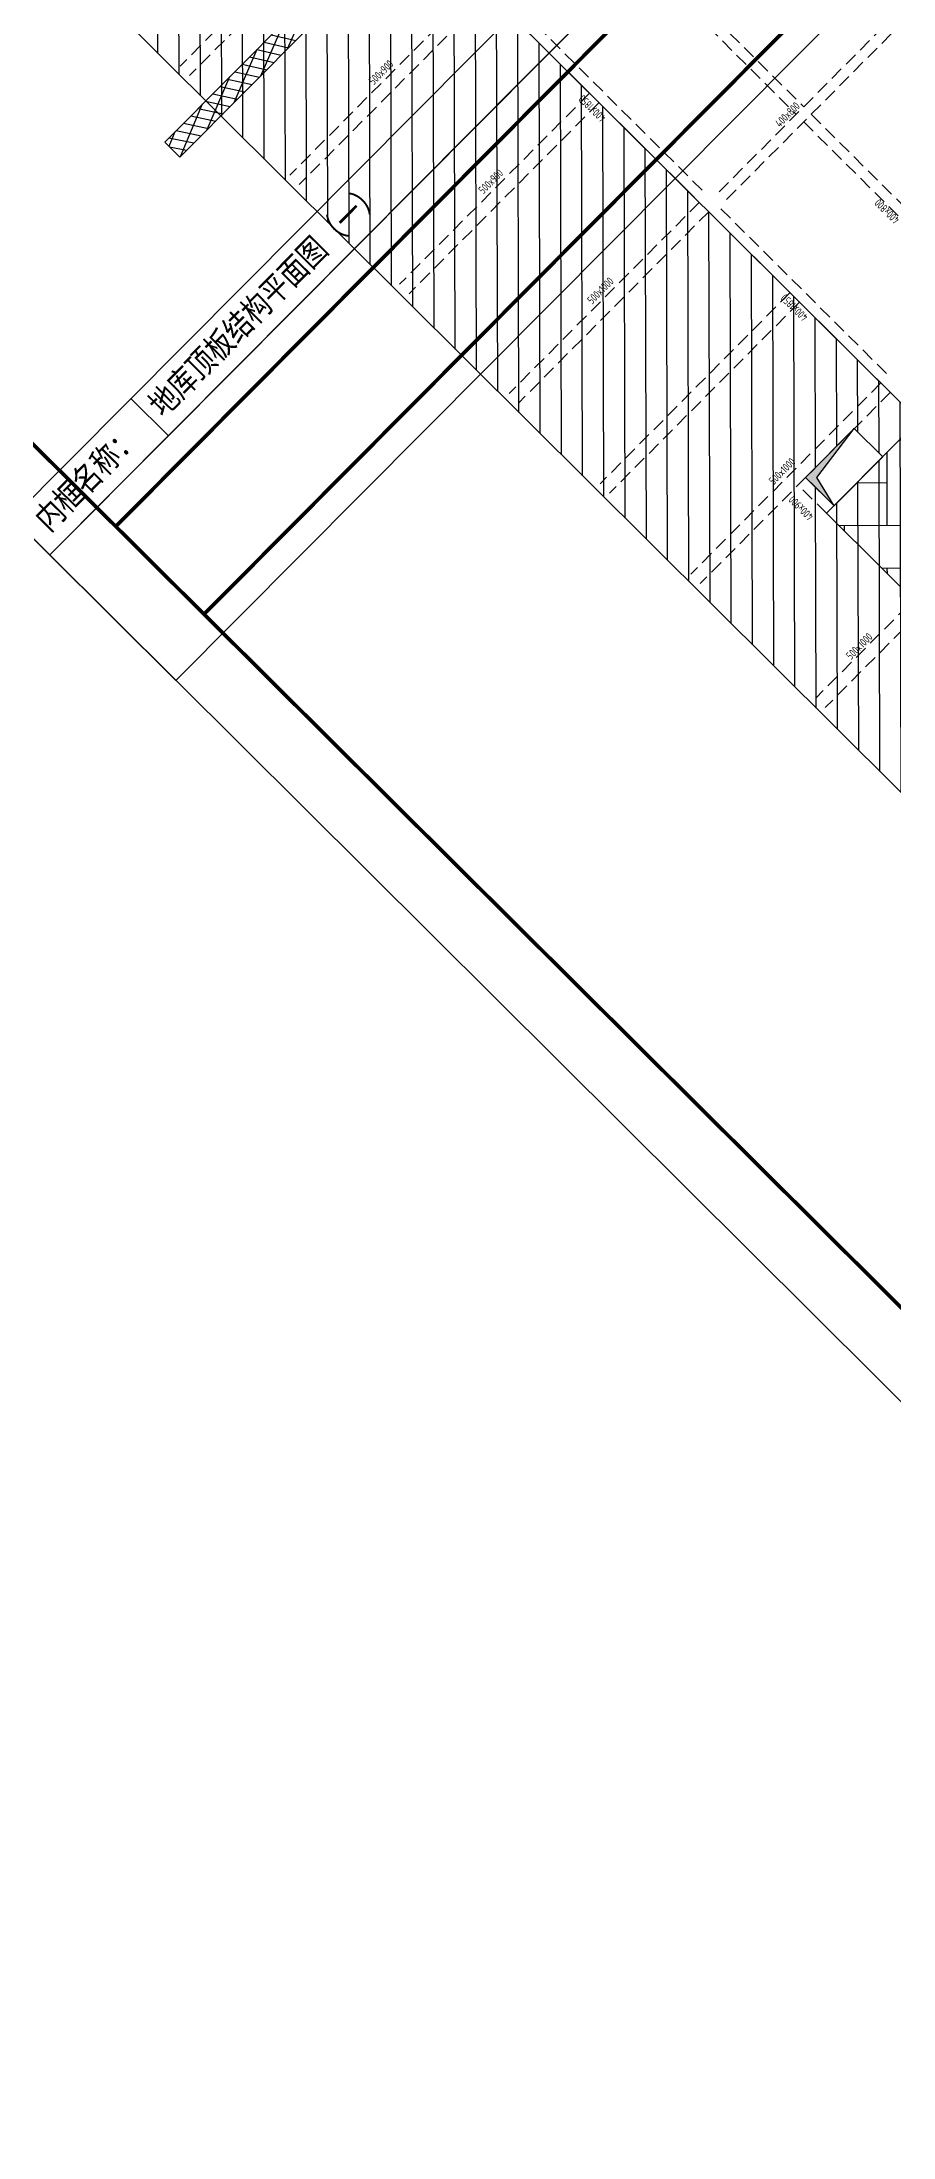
# Model space of a CAD drawing. Extents: x 175043 to 520012312, y -19343 to 3500891844.
# Drawn here: x 518781704 to 518813610, y 3499770875 to 3499849409 of the extents above; entities that cross this region are included whole.
import ezdxf
from ezdxf.enums import TextEntityAlignment as Align

# ---------------------------------------------------------------- set-up
doc = ezdxf.new("R2010")
doc.units = 0
doc.header["$LTSCALE"] = 1000
doc.header["$MEASUREMENT"] = 0
doc.linetypes.add('DASHED', pattern=[0.75, 0.5, -0.25])
doc.layers.get('0').update_dxf_attribs({"linetype": 'CONTINUOUS'})
for name, color, linetype in [('AE-EQPM-TOLT', 70, 'CONTINUOUS'), ('C-XREF-EXT', 7, 'CONTINUOUS'), ('S-POST-POUR_后浇带', 20, 'CONTINUOUS'), ('S_BEAM', 4, 'DASHED'), ('S_BEAM_SECD_TEXT_VERT', 211, 'CONTINUOUS'), ('S_HOLE', 201, 'CONTINUOUS'), ('S_HOLE_HACH', 253, 'CONTINUOUS'), ('S_PSPR', 43, 'CONTINUOUS')]:
    doc.layers.add(name, color=color, linetype=linetype)
doc.layers.add('内框', color=8, linetype='CONTINUOUS', plot=False)
doc.layers.add('板边界', color=1, linetype='CONTINUOUS', lineweight=0)
doc.styles.add('样式 1', font='Tssdeng.shx', dxfattribs={"width": 0.7, "bigfont": 'Tssdchn.shx'})
doc.styles.add('黑体', font='simhei.ttf')

# ---------------------------------------------------------------- blocks, each defined once
blk = doc.blocks.new('THAPE_A0L_inner')
at = {"layer": '内框'}
for p, q in [((0, 860.8000000000002), (0, 841.0000000000001)), ((0, 860.8000000000002), (378, 860.7982328774262)), ((63, 841.0000000000001), (63, 860.8000000000002)), ((63, 860.8000000000002), (63, 841.0000000000001)), ((0, 841.0000000000001), (63, 841.0000000000001)), ((36.00000000000001, 841.0000000000001), (0, 841.0000000000001)), ((108, 841.0000000000001), (36.00000000000001, 841.0000000000001)), ((63, 841.0000000000001), (335.3980596119887, 840.9982328774263)), ((252, 841.0000000000001), (108, 841.0000000000001)), ((378, 841.0000000000001), (252, 841.0000000000001))]:
    blk.add_line(p, q, dxfattribs=at)
blk.add_lwpolyline([(0, 0), (1189, 0), (1189, 841.0000000000001), (0, 841.0000000000001)], close=True, dxfattribs=at)
at = {"layer": '内框', "const_width": 1.4}
blk.add_lwpolyline([(25, 831.0000000000001), (25, 10), (1179, 10), (1179, 831.0000000000001)], close=True, dxfattribs=at)
at = {"layer": '内框', "style": '黑体', "width": 0.7999999999999998}
blk.add_text('内框名称：', height=9, dxfattribs=at).set_placement((5.69419935292995, 846.973859185375))
at = {"layer": '内框', "style": '黑体', "width": 0.7999999999999972}
blk.add_attdef('内框名称', (66.24697749059997, 846.9568371820002), '', height=9, dxfattribs=at)
blk = doc.blocks.new('tyuu')
at = {"layer": 'S-POST-POUR_后浇带'}
h = blk.add_hatch(dxfattribs=at)
h.set_pattern_fill('ANSI37', color=256, scale=2999.999999999999, angle=359.999999970209, style=0)
h.set_pattern_definition([(15.12998146587938, (147245.697122097, -8649.991746902466), (-97.87863034846615, 362.0010686739867), []), (105.1299814658793, (147245.697122097, -8649.991746902466), (-362.0010686739867, -97.87863034846615), [])])
h.paths.add_polyline_path([(49395.71531867981, 71550.0091791153), (-2130.435039997101, 71550.00918626785), (-2130.435039043427, 72350.00918602943), (49395.71531915665, 72350.0091791153)])
at = {"layer": 'S_PSPR'}
blk.add_lwpolyline([(49395.71531867981, 71550.0091791153), (-2130.435039997101, 71550.00918626785), (-2130.435039043427, 72350.00918602943), (49395.71531915665, 72350.0091791153)], close=True, dxfattribs=at)
blk = doc.blocks.new('A$C3E1F0DB5')
blk.add_blockref('tyuu', (4.199858665466309, 1.192092895507812e-06))

msp = doc.modelspace()

# ---------------------------------------------------------------- hatches: boundary and pattern name
at = {"transparency": 33554585}
h = msp.add_hatch(dxfattribs=at)
h.set_pattern_fill('AR-HBONE', color=256, scale=400, style=0)
h.set_pattern_definition([(90.15766774840533, (518805312.7573299, 3499858453.292259), (-1604.396850564649, 1595.591033409951), [4800, -1600]), (180.1576677484053, (518805308.3544214, 3499860053.286201), (-1604.396850564649, 1595.591033409951), [4800, -1600])])
edge = h.paths.add_edge_path()
edge.add_line((518926254.3366117, 3499890719.802715), (518925343.9391551, 3499894058.782325))
edge.add_line((518925343.9391551, 3499894058.782325), (518924105.075242, 3499896358.378389))
edge.add_line((518924105.075242, 3499896358.378389), (518922603.699543, 3499898212.049621))
edge.add_line((518922603.699543, 3499898212.049621), (518916911.281021, 3499903873.29163))
edge.add_line((518916911.281021, 3499903873.29163), (518917087.5716301, 3499904050.553079))
edge.add_line((518917087.5716301, 3499904050.553079), (518916591.2395768, 3499904544.166786))
edge.add_line((518916591.2395768, 3499904544.166786), (518916582.2524974, 3499904535.130214))
edge.add_line((518916582.2524974, 3499904535.130214), (518912348.8804411, 3499909708.896125))
edge.add_line((518912348.8804411, 3499909708.896125), (518912440.2220736, 3499909800.740779))
edge.add_line((518912440.2220736, 3499909800.740779), (518911943.890018, 3499910294.354485))
edge.add_line((518911943.890018, 3499910294.354485), (518911450.2763116, 3499909798.02243))
edge.add_line((518911450.2763116, 3499909798.02243), (518911468.0024574, 3499909780.39337))
edge.add_line((518911468.0024574, 3499909780.39337), (518900855.3077388, 3499899109.254198))
edge.add_line((518900855.3077388, 3499899109.254198), (518900837.5815935, 3499899126.883257))
edge.add_line((518900837.5815935, 3499899126.883257), (518897205.9910859, 3499895475.293399))
edge.add_line((518897205.9910859, 3499895475.293399), (518881217.0084302, 3499911376.706348))
edge.add_line((518881217.0084302, 3499911376.706348), (518867395.8323237, 3499897479.416548))
edge.add_line((518867395.8323237, 3499897479.416548), (518879165.9927708, 3499885773.719771))
edge.add_line((518879165.9927708, 3499885773.719771), (518879698.3559583, 3499885032.71303))
edge.add_line((518879698.3559583, 3499885032.71303), (518868063.1757372, 3499873333.45747))
edge.add_line((518868063.1757372, 3499873333.45747), (518867425.0359287, 3499873968.10227))
edge.add_line((518867425.0359287, 3499873968.10227), (518863194.058663, 3499869713.824942))
edge.add_line((518863194.058663, 3499869713.824942), (518863832.197868, 3499869079.180738))
edge.add_line((518863832.197868, 3499869079.180738), (518829702.335114, 3499834761.363974))
edge.add_line((518829702.335114, 3499834761.363974), (518829418.7137476, 3499835043.43194))
edge.add_line((518829418.7137476, 3499835043.43194), (518829207.1756881, 3499834830.71398))
edge.add_line((518829207.1756881, 3499834830.71398), (518821655.8335815, 3499842340.69825))
edge.add_line((518821655.8335815, 3499842340.69825), (518811113.6380894, 3499831740.529934))
edge.add_line((518811113.6380894, 3499831740.529934), (518817495.0645287, 3499825393.998096))
edge.add_line((518817495.0645287, 3499825393.998096), (518820104.1655467, 3499828017.46753))
edge.add_line((518820104.1655467, 3499828017.46753), (518815211.7492064, 3499832883.088714))
edge.add_line((518815211.7492064, 3499832883.088714), (518820324.1764482, 3499838023.670284))
edge.add_line((518820324.1764482, 3499838023.670284), (518833618.7854527, 3499824801.874201))
edge.add_line((518833618.7854527, 3499824801.874201), (518836862.5363043, 3499828063.488466))
edge.add_line((518836862.5363043, 3499828063.488466), (518834770.763074, 3499830143.805321))
edge.add_line((518834770.763074, 3499830143.805321), (518845912.3295829, 3499841346.728862))
edge.add_line((518845912.3295829, 3499841346.728862), (518865092.10694, 3499822271.996706))
edge.add_line((518865092.10694, 3499822271.996706), (518921682.8186889, 3499878678.016511))
edge.add_arc((518912868.9208628, 3499888912.759542), 13506.84122212195, 310.7341860664399, 367.688497263448)
at = {"layer": 'AE-EQPM-TOLT'}
h = msp.add_hatch(dxfattribs=at)
h.set_pattern_fill('ANSI31', color=243, scale=499.9999999999999, angle=3.903973766089643e-05)
h.set_pattern_definition([(90.15733130593948, (518364465.6779523, 3499309171.340899), (-793.7470074700881, -2.179594521816625), [])])
h.paths.add_polyline_path([(518818225.33782, 3499816981.452349), (518829789.9301928, 3499828609.855969), (518833618.7936791, 3499824801.950019), (518836862.5047389, 3499828063.519858), (518833069.2463536, 3499831836.27623), (518830197.4487463, 3499834692.345461), (518815388.9477687, 3499819802.29322)], flags=16)
h.paths.add_polyline_path([(518817774.4798304, 3499825680.34917), (518819748.915866, 3499827665.681809), (518821134.2766522, 3499826287.924246), (518819159.8406165, 3499824302.591607)], flags=16)
h.paths.add_polyline_path([(518865374.3262246, 3499822555.734882), (518845981.7125587, 3499841842.137323), (518834558.0810634, 3499830355.595489), (518830197.4549228, 3499834692.339031), (518822687.4749609, 3499827141.001319), (518785994.6614877, 3499863633.521387), (518783959.6456587, 3499861566.506414), (518779766.101725, 3499865737.082841), (518774512.679354, 3499860454.74312), (518836885.2986386, 3499798423.645886), (518841433.2412269, 3499798482.838441), (518865374.3262097, 3499822555.734894)])
h.paths.add_polyline_path([(518810332.1599646, 3499833081.79835), (518812156.6689588, 3499834916.376523), (518813220.2293676, 3499833858.653522), (518811395.7203739, 3499832024.075349)], flags=16)
at = {"layer": 'S_HOLE_HACH'}
msp.add_hatch(color=256, dxfattribs=at).paths.add_polyline_path([(518811395.7203734, 3499832024.075349), (518810756.4166466, 3499833082.965831), (518812156.6689588, 3499834916.376524), (518810332.1599646, 3499833081.79835)])

# ---------------------------------------------------------------- linework, layer by layer
at = {"layer": 'AE-EQPM-TOLT', "color": 243}
msp.add_lwpolyline([(518865374.3260558, 3499822555.734712), (518845981.7125587, 3499841842.137323), (518834558.0810634, 3499830355.595489), (518830197.4549228, 3499834692.339031), (518822687.4749609, 3499827141.001319), (518785994.4345691, 3499863632.859438), (518784240.3066228, 3499861851.521055), (518780048.1637942, 3499866020.704048), (518774512.679354, 3499860454.74312), (518836885.2986386, 3499798423.645886), (518841433.2388578, 3499798482.838411), (518865374.3260424, 3499822555.734725)], dxfattribs=at)
at = {"layer": 'S_BEAM'}
for p, q in [((518794006.65621, 3499855664.518187), (518786884.522464, 3499848503.160074)), ((518794361.1791691, 3499855311.937029), (518787239.0454225, 3499848150.578915)), ((518801893.4943897, 3499854731.584695), (518809976.6178888, 3499846692.73432)), ((518802175.5593143, 3499855015.203061), (518810258.6828138, 3499846976.352686)), ((518798119.1225274, 3499851574.576772), (518790996.9887817, 3499844413.218657)), ((518798473.6454859, 3499851221.995615), (518791351.5117393, 3499844060.637502)), ((518806448.8610758, 3499843854.605392), (518798826.6187868, 3499851435.10163)), ((518813255.6226351, 3499849989.797822), (518807085.4524022, 3499843785.646062)), ((518813539.241002, 3499849707.732897), (518807369.0707691, 3499843503.581137)), ((518802231.5888447, 3499847484.635355), (518795109.455099, 3499840323.277241)), ((518802586.1118037, 3499847132.054199), (518795463.9780571, 3499839970.696085)), ((518810260.2367491, 3499846410.668905), (518816641.6494982, 3499840064.208621)), ((518810542.3017282, 3499846694.287217), (518816923.7144222, 3499840347.826986)), ((518806344.055161, 3499843394.693939), (518799221.9214144, 3499836233.335824)), ((518806698.578119, 3499843042.112782), (518799576.444373, 3499835880.754667)), ((518813362.0575509, 3499836979.271617), (518807087.0022898, 3499843219.959198)), ((518809747.4755622, 3499840009.914837), (518802625.3418165, 3499832848.556724)), ((518810101.9985211, 3499839657.333681), (518802979.8647746, 3499832495.975567)), ((518813150.8959634, 3499836625.135734), (518806028.7622173, 3499829463.777621)), ((518813505.4189219, 3499836272.554578), (518806383.2851758, 3499829111.196464)), ((518811113.6107839, 3499831740.501399), (518810050.0702481, 3499832798.171315)), ((518811395.675809, 3499832024.119667), (518810332.1352732, 3499833081.789583)), ((518814163.7520472, 3499828284.022747), (518810708.465268, 3499824809.706356)), ((518814518.2749453, 3499827931.441527), (518811062.9882265, 3499824457.125197))]:
    msp.add_line(p, q, dxfattribs=at)
at = {"layer": 'S_BEAM', "linetype": 'ByBlock'}
for p, q in [((518806166.7961504, 3499843570.987027), (518798544.5538605, 3499851151.483263)), ((518813079.9926255, 3499836695.65325), (518806804.9373639, 3499842936.340832))]:
    msp.add_line(p, q, dxfattribs=at)
at = {"layer": 'S_HOLE'}
for points in [[(518812156.6689588, 3499834916.376524), (518813220.2293676, 3499833858.653522), (518811395.7203734, 3499832024.075349), (518810332.1599646, 3499833081.79835)], [(518811395.7203734, 3499832024.075349), (518810756.4166466, 3499833082.965831), (518812156.6689588, 3499834916.376524), (518810332.1599646, 3499833081.79835)]]:
    msp.add_lwpolyline(points, close=True, dxfattribs=at)
at = {"layer": '板边界', "linetype": 'ByBlock'}
msp.add_lwpolyline([(518863832.197868, 3499869079.180738), (518829702.335114, 3499834761.363974), (518829418.7137476, 3499835043.43194), (518829207.1756881, 3499834830.71398), (518821655.8335815, 3499842340.69825), (518811113.6519673, 3499831740.46044), (518817495.0645285, 3499825393.998096), (518820104.1655467, 3499828017.46753), (518815211.7492064, 3499832883.088714), (518820324.1764482, 3499838023.670284), (518833618.7854527, 3499824801.874201), (518836862.5363043, 3499828063.488466), (518834770.763074, 3499830143.805321), (518845912.3295829, 3499841346.728862), (518865092.124396, 3499822271.979346), (518921426.9368912, 3499878926.984594, 0.2580388579288733)], format="xyb", dxfattribs=at)

# ---------------------------------------------------------------- block references
at = {"layer": 'C-XREF-EXT', "rotation": 45.15733130593954}
msp.add_blockref('A$C3E1F0DB5', (518839106.9015084, 3499796143.68984), dxfattribs=at)
at = {"layer": '内框', "xscale": 100, "yscale": 100, "zscale": 100, "rotation": 45.15729833413873}
msp.add_blockref('THAPE_A0L_inner', (518786727.8972639, 3499825478.194867), dxfattribs=at)
msp.add_blockref('THAPE_A0L_inner', (518841631.6123096, 3499770875.117659), dxfattribs=at).add_auto_attribs({'内框名称': '地库顶板结构平面图（一）'})

# ---------------------------------------------------------------- texts
at = {"layer": 'S_BEAM_SECD_TEXT_VERT', "linetype": 'Continuous', "style": '样式 1', "width": 0.7}
for s, rotation, p in [('500x900', 45.15733930649509, (518794522.4584618, 3499848160.173636)), ('400x1850', 135.1573392874738, (518802433.8675471, 3499847019.447763)), ('400x800', 45.15733930649509, (518809756.4260441, 3499846582.323138)), ('500x900', 45.15733930649509, (518798634.9247776, 3499844070.232219)), ('400x800', 135.1573392874738, (518813485.5085644, 3499843161.479971)), ('500x1000', 45.15733930649509, (518802747.3910944, 3499839980.290802)), ('400x1850', 135.1573392874738, (518810009.9407051, 3499839554.778675)), ('500x1000', 45.15733930649509, (518809554.2318863, 3499833210.732603)), ('400x900', 135.1573392874738, (518810261.8837925, 3499832038.609579)), ('500x1000', 45.15733930649509, (518812449.3795629, 3499826652.692923))]:
    msp.add_text(s, height=300, rotation=rotation, dxfattribs=at).set_placement(p, align=Align.CENTER)

doc.saveas('drawing.dxf')
